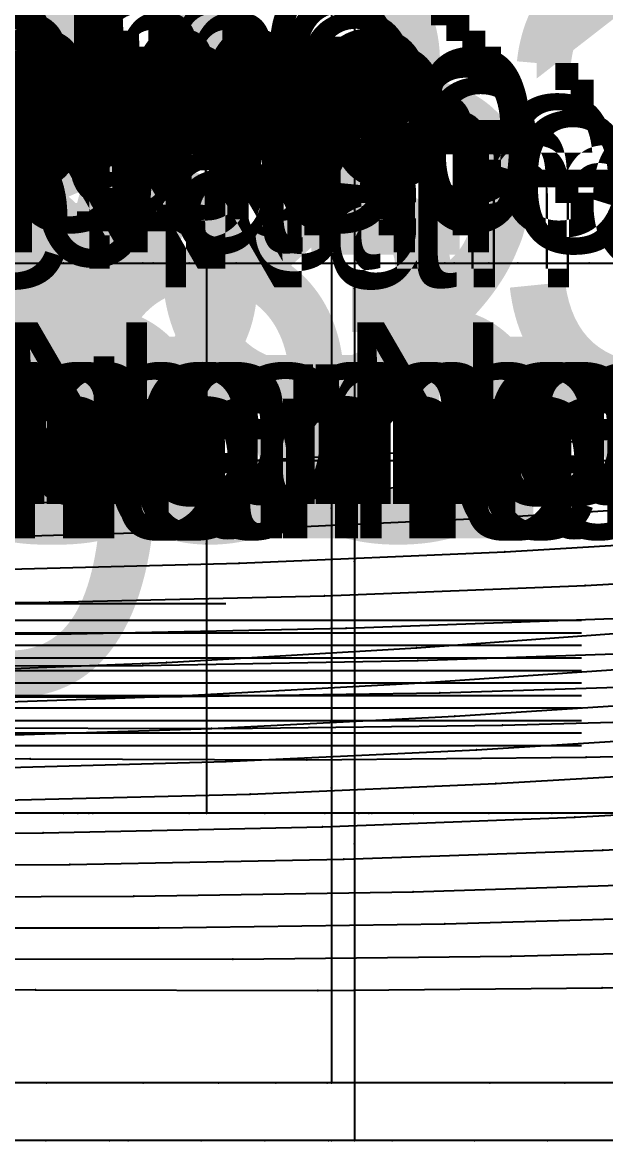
# Model space of a CAD drawing. Extents: x -2408 to 1029, y -526 to 2095.
# Drawn here: x -647.7 to -615.6, y 1377.8 to 1439.3 of the extents above; entities that cross this region are included whole.
import ezdxf

# ---------------------------------------------------------------- set-up
doc = ezdxf.new("R2010")
doc.units = 0
doc.layers.add('TEXT', color=7, linetype='Continuous')

# ---------------------------------------------------------------- blocks, each defined once
blk = doc.blocks.new('-30')
at = {"layer": '1'}
for points in [[(-1076.814892, 751.94191), (-1061.323545, 751.94191), (-1045.571787, 751.94191), (-1029.592137, 751.94191), (-1013.417152, 751.94191), (-997.079352, 751.94191), (-980.611366, 751.94191), (-964.045714, 751.94191), (-947.414953, 751.94191), (-930.753088, 751.94191), (-914.089775, 751.94191), (-897.459017, 751.94191), (-880.893334, 751.94191), (-864.425357, 751.94191), (-848.087603, 751.94191), (-831.912629, 751.94191), (-815.932955, 751.94191), (-800.181244, 751.94191)], [(-800.180704, 721.699142), (-815.932463, 721.699142), (-831.912113, 721.699142), (-848.087097, 721.699142), (-864.424898, 721.699142), (-880.892883, 721.699142), (-897.458535, 721.699142), (-914.089296, 721.699142), (-930.751162, 721.699142), (-947.414475, 721.699142), (-964.045232, 721.699142), (-980.610915, 721.699142), (-997.078893, 721.699142), (-1013.416646, 721.699142), (-1029.59162, 721.699142), (-1045.571295, 721.699142), (-1061.323005, 721.699142), (-1076.81434, 721.699142)], [(365.049252, 640.993118), (357.174568, 640.993118), (350.006083, 640.993118), (334.456517, 640.993118), (318.906934, 640.993118), (303.369102, 640.993118), (287.81953, 640.993118), (272.261036, 640.993118), (256.711458, 640.993118), (241.213028, 640.993118), (225.663458, 640.993118), (210.425889, 640.993118)]]:
    blk.add_lwpolyline(points, dxfattribs=at)
at = {"layer": '14'}
for points in [[(-1076.814892, 751.94191), (-1061.323545, 751.94191), (-1045.571787, 751.94191), (-1029.592137, 751.94191), (-1013.417152, 751.94191), (-997.079352, 751.94191), (-980.611366, 751.94191), (-964.045714, 751.94191), (-947.414953, 751.94191), (-930.753088, 751.94191), (-914.089775, 751.94191), (-897.459017, 751.94191), (-880.893334, 751.94191), (-864.425357, 751.94191), (-848.087603, 751.94191), (-831.912629, 751.94191), (-815.932955, 751.94191), (-800.181244, 751.94191)], [(-800.180704, 721.699142), (-815.932463, 721.699142), (-831.912113, 721.699142), (-848.087097, 721.699142), (-864.424898, 721.699142), (-880.892883, 721.699142), (-897.458535, 721.699142), (-914.089296, 721.699142), (-930.751162, 721.699142), (-947.414475, 721.699142), (-964.045232, 721.699142), (-980.610915, 721.699142), (-997.078893, 721.699142), (-1013.416646, 721.699142), (-1029.59162, 721.699142), (-1045.571295, 721.699142), (-1061.323005, 721.699142), (-1076.81434, 721.699142)], [(357.174568, 705.890045), (357.174568, 690.948372), (357.174568, 675.75178), (357.174568, 660.385007), (357.174568, 644.168091), (357.174568, 644.168091), (346.829819, 644.168091), (331.91081, 644.168091), (316.027399, 644.168091), (299.78435, 644.168091), (284.36407, 644.168091), (268.186773, 644.168091), (249.224637, 644.168091), (234.984515, 644.168091), (218.752547, 644.168091)]]:
    blk.add_lwpolyline(points, dxfattribs=at)
at = {"layer": '3'}
for p in [(-880.893334, 751.94191), (-880.893334, 751.94191), (-864.425357, 751.94191), (-864.425357, 751.94191), (-880.892883, 721.699142), (-880.892883, 721.699142), (-864.424898, 721.699142), (-864.424898, 721.699142), (284.36407, 644.168091), (299.78435, 644.168091), (287.81953, 640.993118), (303.369102, 640.993118)]:
    blk.add_point(p, dxfattribs=at)
at = {"layer": '7'}
for p, q in [((-1056.360397, 741.08757), (-819.929733, 741.08757)), ((199.881668, 670.514069), (294.217625, 670.514069))]:
    blk.add_line(p, q, dxfattribs=at)
at = {"layer": '1'}
for s, p in [('Size: 30', (-930.752125, 751.820526)), ('Piece Name: noname', (-930.752125, 736.820526)), ('Size: 30', (263.194485, 690.981598)), ('Piece Name: noname', (263.194485, 675.981598))]:
    blk.add_text(s, height=10, dxfattribs=at).set_placement(p)
at = {"layer": 'TEXT', "color": 7}
for s, p in [('g06-30', (-926.66, 736.82)), ('g08-30', (241.65, 681.46))]:
    blk.add_text(s, height=25, dxfattribs=at).set_placement(p)
blk = doc.blocks.new(' -30')
at = {"layer": '1'}
blk.add_lwpolyline([(-320.458902, 993.349894), (-305.476456, 991.931465), (-290.253334, 990.705195), (-275.086221, 989.677705), (-259.838398, 988.812748), (-244.782035, 988.103728), (-229.520606, 987.520225), (-214.116548, 987.083314), (-198.889744, 986.803854), (-183.229885, 986.627731), (-167.295553, 986.530983), (-151.580754, 986.653671), (-136.843907, 986.999455), (-122.874949, 987.585204), (-107.751551, 988.469104), (-92.53808, 989.557936), (-77.486431, 990.756362), (-62.287955, 992.040492), (-46.765308, 993.494654)], dxfattribs=at)
at = {"layer": '14'}
blk.add_lwpolyline([(-322.481054, 980.787744), (-306.948559, 979.311879), (-291.912577, 978.095582), (-276.394841, 977.034537), (-261.339635, 976.171484), (-245.709135, 975.431759), (-230.041771, 974.838048), (-214.56575, 974.39029), (-199.409258, 974.086564), (-184.176903, 973.94043), (-168.404506, 973.803247), (-153.029813, 973.906816), (-137.632361, 974.245926), (-123.507077, 974.803251), (-109.767216, 975.613196), (-94.348727, 976.725192), (-79.364049, 977.862141), (-63.959231, 979.122072), (-49.005641, 980.511038)], dxfattribs=at)
at = {"layer": '3'}
for p in [(-107.751551, 988.469104), (-122.874949, 987.585204), (-109.767216, 975.613196), (-123.507077, 974.803251)]:
    blk.add_point(p, dxfattribs=at)
at = {"layer": '7'}
blk.add_line((-766.053925, 405.419922), (-432.919998, 405.419922), dxfattribs=at)
at = {"layer": '1'}
blk.add_text('Piece Name:  ', height=10, dxfattribs=at).set_placement((-183.792973, 1004.64222))
blk = doc.blocks.new('-31')
at = {"layer": '1'}
for points in [[(-1080.742092, 751.94191), (-1058.470714, 751.94191), (-1043.34713, 751.94191), (-1028.038639, 751.94191), (-1012.576089, 751.94191), (-996.990331, 751.94191), (-981.312101, 751.94191), (-965.572287, 751.94191), (-949.803038, 751.94191), (-934.032378, 751.94191), (-918.292531, 751.94191), (-902.614345, 751.94191), (-887.028557, 751.94191), (-871.566055, 751.94191), (-856.257575, 751.94191), (-841.133967, 751.94191), (-826.226078, 751.94191), (-804.336016, 751.94191)], [(-797.180003, 721.699142), (-818.862101, 721.699142), (-841.133478, 721.699142), (-856.25706, 721.699142), (-871.56555, 721.699142), (-887.028099, 721.699142), (-902.613857, 721.699142), (-918.292087, 721.699142), (-934.0319, 721.699142), (-949.801149, 721.699142), (-965.571809, 721.699142), (-981.311657, 721.699142), (-996.989843, 721.699142), (-1012.575631, 721.699142), (-1028.038135, 721.699142), (-1043.346616, 721.699142), (-1058.470225, 721.699142), (-1073.378115, 721.699142)], [(377.494583, 702.757006), (377.494583, 687.830147), (377.494583, 672.819426), (377.494583, 657.302), (377.494583, 640.993118), (365.049252, 640.993118), (357.174568, 640.993118), (350.006083, 640.993118), (334.456517, 640.993118), (318.906934, 640.993118), (303.369102, 640.993118), (287.81953, 640.993118), (272.261036, 640.993118), (256.711458, 640.993118), (241.213028, 640.993118)]]:
    blk.add_lwpolyline(points, dxfattribs=at)
at = {"layer": '14'}
for points in [[(-1080.742092, 751.94191), (-1058.470714, 751.94191), (-1043.34713, 751.94191), (-1028.038639, 751.94191), (-1012.576089, 751.94191), (-996.990331, 751.94191), (-981.312101, 751.94191), (-965.572287, 751.94191), (-949.803038, 751.94191), (-934.032378, 751.94191), (-918.292531, 751.94191), (-902.614345, 751.94191), (-887.028557, 751.94191), (-871.566055, 751.94191), (-856.257575, 751.94191), (-841.133967, 751.94191), (-826.226078, 751.94191), (-804.336016, 751.94191)], [(-797.180003, 721.699142), (-818.862101, 721.699142), (-841.133478, 721.699142), (-856.25706, 721.699142), (-871.56555, 721.699142), (-887.028099, 721.699142), (-902.613857, 721.699142), (-918.292087, 721.699142), (-934.0319, 721.699142), (-949.801149, 721.699142), (-965.571809, 721.699142), (-981.311657, 721.699142), (-996.989843, 721.699142), (-1012.575631, 721.699142), (-1028.038135, 721.699142), (-1043.346616, 721.699142), (-1058.470225, 721.699142), (-1073.378115, 721.699142)], [(235.053567, 705.890045), (250.181366, 705.890045), (265.227696, 705.890045), (280.355501, 705.890045), (295.359099, 705.890045), (310.486899, 705.890045), (325.525593, 705.890045), (341.212116, 705.890045), (357.174568, 705.890045), (357.174568, 705.890045), (357.174568, 690.948372), (357.174568, 675.75178), (357.174568, 660.385007), (357.174568, 644.168091), (357.174568, 644.168091), (346.829819, 644.168091), (331.91081, 644.168091), (316.027399, 644.168091), (299.78435, 644.168091), (284.36407, 644.168091), (268.186773, 644.168091), (249.224637, 644.168091), (234.984515, 644.168091)]]:
    blk.add_lwpolyline(points, dxfattribs=at)
at = {"layer": '3'}
for p in [(-887.028557, 751.94191), (-887.028557, 751.94191), (-871.566055, 751.94191), (-871.566055, 751.94191), (-887.028099, 721.699142), (-887.028099, 721.699142), (-871.56555, 721.699142), (-871.56555, 721.699142), (316.027399, 644.168091), (331.91081, 644.168091), (303.369102, 640.993118), (318.906934, 640.993118)]:
    blk.add_point(p, dxfattribs=at)
at = {"layer": '7'}
blk.add_line((-1056.360397, 741.08757), (-819.929733, 741.08757), dxfattribs=at)
at = {"layer": '1'}
for s, p in [('Piece Name: noname', (-949.802113, 736.820526)), ('Size: 31', (263.194485, 690.981598)), ('Piece Name: noname', (263.194485, 675.981598))]:
    blk.add_text(s, height=10, dxfattribs=at).set_placement(p)
at = {"layer": 'TEXT', "color": 7}
for s, p in [('g06-31', (-945.65, 736.82)), ('g08-31', (241.65, 681.46))]:
    blk.add_text(s, height=25, dxfattribs=at).set_placement(p)
blk = doc.blocks.new(' -31')
at = {"layer": '1'}
blk.add_lwpolyline([(-321.622823, 991.366514), (-306.063224, 989.969857), (-291.275461, 988.843302), (-275.685007, 987.846192), (-260.811204, 987.051404), (-245.204271, 986.362211), (-230.354188, 985.833593), (-215.338268, 985.438519), (-199.901877, 985.183262), (-184.035778, 985.039444), (-168.025736, 984.886238), (-152.529679, 984.93567), (-138.113903, 985.220737), (-123.104008, 985.77524), (-108.173622, 986.581126), (-93.190491, 987.608126), (-78.160477, 988.752626), (-63.189221, 989.945011), (-47.672531, 991.313117)], dxfattribs=at)
at = {"layer": '14'}
blk.add_lwpolyline([(-322.38773, 978.677124), (-307.104799, 977.312651), (-291.630691, 976.140108), (-276.427318, 975.167904), (-261.011429, 974.343856), (-245.703807, 973.672048), (-230.309778, 973.133422), (-215.019542, 972.729054), (-199.514269, 972.453655), (-184.176903, 972.34024), (-168.717548, 972.168446), (-153.596564, 972.223744), (-138.452891, 972.497168), (-123.963493, 972.997494), (-110.383136, 973.723837), (-95.06787, 974.769831), (-79.6112, 975.902393), (-64.30798, 977.09257), (-48.879834, 978.444808)], dxfattribs=at)
at = {"layer": '3'}
for p in [(-108.173622, 986.581126), (-123.104008, 985.77524), (-110.383136, 973.723837), (-123.963493, 972.997494)]:
    blk.add_point(p, dxfattribs=at)
at = {"layer": '7'}
blk.add_line((-766.053925, 405.419922), (-432.919998, 405.419922), dxfattribs=at)
at = {"layer": '1'}
blk.add_text('Piece Name:  ', height=10, dxfattribs=at).set_placement((-183.878193, 1003.670692))
blk = doc.blocks.new('-32')
at = {"layer": '1'}
for points in [[(-1213.509337, 751.94191), (-1198.05785, 751.94191), (-1181.494526, 751.94191), (-1163.917442, 751.94191), (-1145.424717, 751.94191), (-1126.114456, 751.94191), (-1106.084764, 751.94191), (-1085.433746, 751.94191), (-1064.259507, 751.94191), (-1042.660152, 751.94191), (-1020.733787, 751.94191), (-998.578515, 751.94191), (-976.292444, 751.94191), (-953.975048, 751.94191), (-931.721682, 751.94191), (-909.631823, 751.94191), (-887.803574, 751.94191), (-866.335077, 751.94191), (-845.32436, 751.94191), (-824.869566, 751.94191), (-805.068798, 751.94191)], [(-792.279497, 721.699142), (-811.589755, 721.699142), (-831.619445, 721.699142), (-852.270461, 721.699142), (-873.444698, 721.699142), (-895.044051, 721.699142), (-916.970415, 721.699142), (-939.125686, 721.699142), (-961.411757, 721.699142), (-983.729153, 721.699142), (-1005.982519, 721.699142), (-1028.072379, 721.699142), (-1049.900629, 721.699142), (-1071.369129, 721.699142), (-1092.379847, 721.699142), (-1112.834644, 721.699142), (-1132.635414, 721.699142), (-1151.684055, 721.699142), (-1169.882461, 721.699142), (-1187.13253, 721.699142), (-1203.336157, 721.699142), (-1218.395238, 721.699142)], [(254.476055, 710.970078), (269.894647, 710.970078), (285.173326, 710.970078), (300.627016, 710.970078), (315.905698, 710.970078), (331.144233, 710.970078), (346.422912, 710.970078), (357.174568, 710.970078), (361.592624, 710.970078), (377.494583, 710.970078), (377.494583, 702.757006), (377.494583, 687.830147), (377.494583, 672.819426), (377.494583, 657.302), (377.494583, 640.993118), (365.049252, 640.993118), (357.174568, 640.993118), (350.006083, 640.993118), (334.456517, 640.993118), (318.906934, 640.993118), (303.369102, 640.993118), (287.81953, 640.993118), (272.261036, 640.993118), (256.711458, 640.993118)]]:
    blk.add_lwpolyline(points, dxfattribs=at)
at = {"layer": '14'}
for points in [[(-1213.509337, 751.94191), (-1198.05785, 751.94191), (-1181.494526, 751.94191), (-1163.917442, 751.94191), (-1145.424717, 751.94191), (-1126.114456, 751.94191), (-1106.084764, 751.94191), (-1085.433746, 751.94191), (-1064.259507, 751.94191), (-1042.660152, 751.94191), (-1020.733787, 751.94191), (-998.578515, 751.94191), (-976.292444, 751.94191), (-953.975048, 751.94191), (-931.721682, 751.94191), (-909.631823, 751.94191), (-887.803574, 751.94191), (-866.335077, 751.94191), (-845.32436, 751.94191), (-824.869566, 751.94191), (-805.068798, 751.94191)], [(-792.279497, 721.699142), (-811.589755, 721.699142), (-831.619445, 721.699142), (-852.270461, 721.699142), (-873.444698, 721.699142), (-895.044051, 721.699142), (-916.970415, 721.699142), (-939.125686, 721.699142), (-961.411757, 721.699142), (-983.729153, 721.699142), (-1005.982519, 721.699142), (-1028.072379, 721.699142), (-1049.900629, 721.699142), (-1071.369129, 721.699142), (-1092.379847, 721.699142), (-1112.834644, 721.699142), (-1132.635414, 721.699142), (-1151.684055, 721.699142), (-1169.882461, 721.699142), (-1187.13253, 721.699142), (-1203.336157, 721.699142), (-1218.395238, 721.699142)], [(250.181366, 705.890045), (265.227696, 705.890045), (280.355501, 705.890045), (295.359099, 705.890045), (310.486899, 705.890045), (325.525593, 705.890045), (341.212116, 705.890045), (357.174568, 705.890045), (357.174568, 705.890045), (357.174568, 690.948372), (357.174568, 675.75178), (357.174568, 660.385007), (357.174568, 644.168091), (357.174568, 644.168091), (346.829819, 644.168091), (331.91081, 644.168091), (316.027399, 644.168091), (299.78435, 644.168091), (284.36407, 644.168091), (268.186773, 644.168091), (249.224637, 644.168091)]]:
    blk.add_lwpolyline(points, dxfattribs=at)
at = {"layer": '3'}
for p in [(-887.803574, 751.94191), (-887.803574, 751.94191), (-866.335077, 751.94191), (-866.335077, 751.94191), (-873.444698, 721.699142), (-873.444698, 721.699142), (331.91081, 644.168091), (346.829819, 644.168091), (334.456517, 640.993118), (350.006083, 640.993118)]:
    blk.add_point(p, dxfattribs=at)
at = {"layer": '7'}
blk.add_line((-1056.360397, 741.08757), (-819.929733, 741.08757), dxfattribs=at)
at = {"layer": '1'}
for p in [(-968.852119, 736.820526), (263.194485, 675.981598)]:
    blk.add_text('Piece Name: noname', height=10, dxfattribs=at).set_placement(p)
at = {"layer": 'TEXT', "color": 7}
for s, p in [('g06-32', (-964.38, 736.82)), ('g08-32', (241.65, 681.46))]:
    blk.add_text(s, height=25, dxfattribs=at).set_placement(p)
blk = doc.blocks.new(' -32')
at = {"layer": '1'}
blk.add_lwpolyline([(-321.817783, 989.313987), (-306.593114, 988.025551), (-291.392571, 986.935484), (-276.156874, 986.019829), (-260.936463, 985.257985), (-245.709809, 984.630858), (-230.488011, 984.128957), (-215.247587, 983.767109), (-200.095667, 983.551712), (-184.421997, 983.443756), (-168.741345, 983.257658), (-153.297777, 983.255747), (-138.28339, 983.491439), (-123.274546, 983.983495), (-108.376018, 984.727066), (-93.392798, 985.703898), (-78.046169, 986.826902), (-63.073899, 987.964787), (-47.80115, 989.241333)], dxfattribs=at)
at = {"layer": '14'}
blk.add_lwpolyline([(-322.022067, 976.575291), (-307.039361, 975.32188), (-291.89249, 974.243828), (-276.303092, 973.30889), (-261.241835, 972.55637), (-245.599616, 971.918152), (-230.517079, 971.43226), (-214.931823, 971.059083), (-199.600349, 970.822056), (-184.176903, 970.740051), (-168.658013, 970.535171), (-153.193248, 970.556179), (-137.648987, 970.799077), (-122.742367, 971.275087), (-109.357197, 971.949746), (-94.181815, 972.942468), (-78.860494, 974.031315), (-63.695884, 975.163998), (-48.400329, 976.438115)], dxfattribs=at)
at = {"layer": '3'}
for p in [(-108.376018, 984.727066), (-123.274546, 983.983495), (-109.357197, 971.949746), (-122.742367, 971.275087)]:
    blk.add_point(p, dxfattribs=at)
at = {"layer": '7'}
blk.add_line((-766.053925, 405.419922), (-432.919998, 405.419922), dxfattribs=at)
at = {"layer": '1'}
blk.add_text('Piece Name:  ', height=10, dxfattribs=at).set_placement((-183.890915, 1002.856483))
blk = doc.blocks.new('-33')
at = {"layer": '1'}
for points in [[(-1213.160278, 751.94191), (-1193.086281, 751.94191), (-1176.871221, 751.94191), (-1159.764718, 751.94191), (-1141.858993, 751.94191), (-1123.246262, 751.94191), (-1104.018745, 751.94191), (-1084.268661, 751.94191), (-1064.088228, 751.94191), (-1043.569664, 751.94191), (-1022.80519, 751.94191), (-1001.887022, 751.94191), (-980.908639, 751.94191), (-959.959737, 751.94191), (-939.133791, 751.94191), (-918.52302, 751.94191), (-898.21964, 751.94191), (-878.31587, 751.94191), (-858.903928, 751.94191), (-840.07603, 751.94191), (-821.924396, 751.94191), (-804.541242, 751.94191)], [(-798.933016, 721.699142), (-816.03952, 721.699142), (-833.945249, 721.699142), (-852.557982, 721.699142), (-871.785501, 721.699142), (-891.535587, 721.699142), (-911.716022, 721.699142), (-932.234587, 721.699142), (-952.999062, 721.699142), (-973.917231, 721.699142), (-994.895614, 721.699142), (-1015.844515, 721.699142), (-1036.67046, 721.699142), (-1057.28123, 721.699142), (-1077.584608, 721.699142), (-1097.488376, 721.699142), (-1116.900317, 721.699142), (-1135.728212, 721.699142), (-1153.879844, 721.699142), (-1171.262995, 721.699142), (-1187.785419, 721.699142), (-1203.354985, 721.699142), (-1222.472649, 721.699142)], [(269.894647, 710.970078), (285.173326, 710.970078), (300.627016, 710.970078), (315.905698, 710.970078), (331.144233, 710.970078), (346.422912, 710.970078), (357.174568, 710.970078), (361.592624, 710.970078), (377.494583, 710.970078), (377.494583, 702.757006), (377.494583, 687.830147), (377.494583, 672.819426), (377.494583, 657.302), (377.494583, 640.993118), (365.049252, 640.993118), (357.174568, 640.993118), (350.006083, 640.993118), (334.456517, 640.993118), (318.906934, 640.993118), (303.369102, 640.993118), (287.81953, 640.993118), (272.261036, 640.993118)]]:
    blk.add_lwpolyline(points, dxfattribs=at)
at = {"layer": '14'}
for points in [[(-1213.160278, 751.94191), (-1193.086281, 751.94191), (-1176.871221, 751.94191), (-1159.764718, 751.94191), (-1141.858993, 751.94191), (-1123.246262, 751.94191), (-1104.018745, 751.94191), (-1084.268661, 751.94191), (-1064.088228, 751.94191), (-1043.569664, 751.94191), (-1022.80519, 751.94191), (-1001.887022, 751.94191), (-980.908639, 751.94191), (-959.959737, 751.94191), (-939.133791, 751.94191), (-918.52302, 751.94191), (-898.21964, 751.94191), (-878.31587, 751.94191), (-858.903928, 751.94191), (-840.07603, 751.94191), (-821.924396, 751.94191), (-804.541242, 751.94191)], [(-798.933016, 721.699142), (-816.03952, 721.699142), (-833.945249, 721.699142), (-852.557982, 721.699142), (-871.785501, 721.699142), (-891.535587, 721.699142), (-911.716022, 721.699142), (-932.234587, 721.699142), (-952.999062, 721.699142), (-973.917231, 721.699142), (-994.895614, 721.699142), (-1015.844515, 721.699142), (-1036.67046, 721.699142), (-1057.28123, 721.699142), (-1077.584608, 721.699142), (-1097.488376, 721.699142), (-1116.900317, 721.699142), (-1135.728212, 721.699142), (-1153.879844, 721.699142), (-1171.262995, 721.699142), (-1187.785419, 721.699142), (-1203.354985, 721.699142), (-1222.472649, 721.699142)], [(280.355501, 705.890045), (295.359099, 705.890045), (310.486899, 705.890045), (325.525593, 705.890045), (341.212116, 705.890045), (357.174568, 705.890045), (357.174568, 705.890045), (357.174568, 690.948372), (357.174568, 675.75178), (357.174568, 660.385007), (357.174568, 644.168091), (357.174568, 644.168091), (346.829819, 644.168091), (331.91081, 644.168091), (316.027399, 644.168091), (299.78435, 644.168091), (284.36407, 644.168091), (268.186773, 644.168091)]]:
    blk.add_lwpolyline(points, dxfattribs=at)
at = {"layer": '2'}
blk.add_point((357.174568, 644.168091), dxfattribs=at)
at = {"layer": '3'}
for p in [(-878.31587, 751.94191), (-878.31587, 751.94191), (-858.903928, 751.94191), (-858.903928, 751.94191), (-871.785501, 721.699142), (-871.785501, 721.699142), (357.174568, 690.948372), (357.174568, 675.75178), (357.174568, 660.385007), (346.829819, 644.168091), (357.174568, 644.168091), (350.006083, 640.993118), (357.174568, 640.993118), (365.049252, 640.993118)]:
    blk.add_point(p, dxfattribs=at)
at = {"layer": '4'}
for p in [(357.174568, 644.168091), (357.174568, 640.993118)]:
    blk.add_point(p, dxfattribs=at)
at = {"layer": '7'}
blk.add_line((-1056.360397, 741.08757), (-819.929733, 741.08757), dxfattribs=at)
at = {"layer": '1'}
for p in [(-987.902107, 736.820526), (263.194485, 675.981598)]:
    blk.add_text('Piece Name: noname', height=10, dxfattribs=at).set_placement(p)
at = {"layer": 'TEXT', "color": 7}
for s, p in [('g06-33', (-983.58, 736.82)), ('g08-33', (241.65, 681.46))]:
    blk.add_text(s, height=25, dxfattribs=at).set_placement(p)
blk = doc.blocks.new(' -33')
at = {"layer": '1'}
blk.add_lwpolyline([(-321.465682, 987.242601), (-306.512614, 986.056419), (-291.527457, 985.047648), (-276.088338, 984.177619), (-261.085788, 983.47635), (-245.656514, 982.886327), (-230.644244, 982.430943), (-215.128314, 982.099588), (-199.895578, 981.917391), (-184.203281, 981.841354), (-168.302886, 981.625979), (-153.421344, 981.587268), (-138.063449, 981.77681), (-123.30094, 982.206119), (-108.548373, 982.887436), (-93.220462, 983.840879), (-77.994136, 984.911791), (-62.676554, 986.02466), (-47.469065, 987.237479)], dxfattribs=at)
at = {"layer": '14'}
blk.add_lwpolyline([(-322.169785, 974.551018), (-306.755484, 973.340364), (-291.217941, 972.307252), (-276.025194, 971.457875), (-260.647239, 970.744228), (-245.398865, 970.170211), (-230.056463, 969.719094), (-214.797145, 969.392556), (-199.667877, 969.191777), (-184.176903, 969.139862), (-168.618175, 968.90364), (-153.351338, 968.887478), (-138.070011, 969.078373), (-122.802072, 969.506927), (-109.028211, 970.142768), (-94.02832, 971.073364), (-78.878119, 972.11656), (-63.88798, 973.191219), (-48.760762, 974.383247)], dxfattribs=at)
at = {"layer": '3'}
for p in [(-108.548373, 982.887436), (-123.30094, 982.206119), (-109.028211, 970.142768), (-122.802072, 969.506927)]:
    blk.add_point(p, dxfattribs=at)
at = {"layer": '7'}
blk.add_line((-766.053925, 405.419922), (-432.919998, 405.419922), dxfattribs=at)
at = {"layer": '1'}
blk.add_text('Piece Name:  ', height=10, dxfattribs=at).set_placement((-183.856316, 1002.000656))
blk = doc.blocks.new('-34')
at = {"layer": '1'}
for points in [[(-1213.298577, 751.94191), (-1194.077439, 751.94191), (-1178.609608, 751.94191), (-1162.336014, 751.94191), (-1145.342988, 751.94191), (-1127.716863, 751.94191), (-1109.543971, 751.94191), (-1090.910644, 751.94191), (-1071.903216, 751.94191), (-1052.608018, 751.94191), (-1033.111383, 751.94191), (-1013.499643, 751.94191), (-993.860274, 751.94191), (-974.277315, 751.94191), (-954.838242, 751.94191), (-935.629386, 751.94191), (-916.737079, 751.94191), (-898.247652, 751.94191), (-880.247437, 751.94191), (-862.822765, 751.94191), (-846.059967, 751.94191), (-830.045376, 751.94191), (-814.865322, 751.94191), (-796.072617, 751.94191)], [(-800.60569, 721.699142), (-819.826827, 721.699142), (-835.294658, 721.699142), (-851.568252, 721.699142), (-868.561278, 721.699142), (-886.187404, 721.699142), (-904.360296, 721.699142), (-922.993622, 721.699142), (-942.00105, 721.699142), (-961.296248, 721.699142), (-980.792884, 721.699142), (-1000.404624, 721.699142), (-1020.043993, 721.699142), (-1039.626952, 721.699142), (-1059.066025, 721.699142), (-1078.27488, 721.699142), (-1097.167187, 721.699142), (-1115.656614, 721.699142), (-1133.656829, 721.699142), (-1151.081501, 721.699142), (-1167.844299, 721.699142), (-1183.85889, 721.699142), (-1199.038944, 721.699142), (-1217.831649, 721.699142)], [(285.173326, 710.970078), (300.627016, 710.970078), (315.905698, 710.970078), (331.144233, 710.970078), (346.422912, 710.970078), (357.174568, 710.970078), (361.592624, 710.970078), (377.494583, 710.970078), (377.494583, 702.757006), (377.494583, 687.830147), (377.494583, 672.819426), (377.494583, 657.302), (377.494583, 640.993118), (365.049252, 640.993118), (357.174568, 640.993118), (350.006083, 640.993118), (334.456517, 640.993118), (318.906934, 640.993118), (303.369102, 640.993118), (287.81953, 640.993118)]]:
    blk.add_lwpolyline(points, dxfattribs=at)
at = {"layer": '14'}
for points in [[(-1213.298577, 751.94191), (-1194.077439, 751.94191), (-1178.609608, 751.94191), (-1162.336014, 751.94191), (-1145.342988, 751.94191), (-1127.716863, 751.94191), (-1109.543971, 751.94191), (-1090.910644, 751.94191), (-1071.903216, 751.94191), (-1052.608018, 751.94191), (-1033.111383, 751.94191), (-1013.499643, 751.94191), (-993.860274, 751.94191), (-974.277315, 751.94191), (-954.838242, 751.94191), (-935.629386, 751.94191), (-916.737079, 751.94191), (-898.247652, 751.94191), (-880.247437, 751.94191), (-862.822765, 751.94191), (-846.059967, 751.94191), (-830.045376, 751.94191), (-814.865322, 751.94191), (-796.072617, 751.94191)], [(-800.60569, 721.699142), (-819.826827, 721.699142), (-835.294658, 721.699142), (-851.568252, 721.699142), (-868.561278, 721.699142), (-886.187404, 721.699142), (-904.360296, 721.699142), (-922.993622, 721.699142), (-942.00105, 721.699142), (-961.296248, 721.699142), (-980.792884, 721.699142), (-1000.404624, 721.699142), (-1020.043993, 721.699142), (-1039.626952, 721.699142), (-1059.066025, 721.699142), (-1078.27488, 721.699142), (-1097.167187, 721.699142), (-1115.656614, 721.699142), (-1133.656829, 721.699142), (-1151.081501, 721.699142), (-1167.844299, 721.699142), (-1183.85889, 721.699142), (-1199.038944, 721.699142), (-1217.831649, 721.699142)]]:
    blk.add_lwpolyline(points, dxfattribs=at)
at = {"layer": '2'}
blk.add_point((377.494583, 640.993118), dxfattribs=at)
at = {"layer": '3'}
for p in [(-880.247437, 751.94191), (-880.247437, 751.94191), (-862.822765, 751.94191), (-862.822765, 751.94191), (-886.187404, 721.699142), (-886.187404, 721.699142), (-868.561278, 721.699142), (-868.561278, 721.699142), (377.494583, 687.830147), (377.494583, 672.819426), (377.494583, 657.302), (365.049252, 640.993118)]:
    blk.add_point(p, dxfattribs=at)
at = {"layer": '7'}
blk.add_line((-1056.360397, 741.08757), (-819.929733, 741.08757), dxfattribs=at)
at = {"layer": '1'}
for p in [(-1006.952133, 736.820526), (263.194485, 675.981598)]:
    blk.add_text('Piece Name: noname', height=10, dxfattribs=at).set_placement(p)
blk = doc.blocks.new(' -34')
at = {"layer": '1'}
blk.add_lwpolyline([(-321.730588, 985.251048), (-306.590636, 984.120804), (-291.27251, 983.153903), (-276.06515, 982.352131), (-260.73121, 981.684495), (-245.392154, 981.143215), (-230.338441, 980.727177), (-214.992801, 980.435879), (-199.882371, 980.286679), (-183.960228, 980.237808), (-168.117949, 979.996712), (-153.058748, 979.924763), (-137.707824, 980.071632), (-122.92949, 980.454594), (-108.321638, 981.081657), (-92.998495, 981.988387), (-77.514769, 983.037739), (-62.201781, 984.109423), (-46.844191, 985.280492)], dxfattribs=at)
at = {"layer": '14'}
blk.add_lwpolyline([(-323.189596, 972.623136), (-307.862851, 971.478358), (-292.70988, 970.517946), (-277.127204, 969.688538), (-261.377122, 968.997943), (-245.786458, 968.44933), (-230.134274, 968.026103), (-214.616884, 967.729416), (-199.32053, 967.560035), (-184.176903, 967.539673), (-168.597613, 967.273836), (-153.015974, 967.224876), (-137.362258, 967.385917), (-122.325415, 967.767123), (-108.80701, 968.340385), (-93.375668, 969.247428), (-77.789987, 970.288667), (-62.368557, 971.359762), (-46.955469, 972.529899)], dxfattribs=at)
at = {"layer": '3'}
for p in [(-108.321638, 981.081657), (-122.92949, 980.454594), (-108.80701, 968.340385), (-122.325415, 967.767123)]:
    blk.add_point(p, dxfattribs=at)
at = {"layer": '7'}
blk.add_line((-766.053925, 405.419922), (-432.919998, 405.419922), dxfattribs=at)
at = {"layer": '1'}
blk.add_text('Piece Name:  ', height=10, dxfattribs=at).set_placement((-183.856564, 1001.177269))
blk = doc.blocks.new('-35')
at = {"layer": '1'}
for points in [[(-1080.557355, 751.94191), (-1062.506235, 751.94191), (-1044.294227, 751.94191), (-1026.002846, 751.94191), (-1007.710398, 751.94191), (-989.498396, 751.94191), (-971.447284, 751.94191), (-953.637507, 751.94191), (-936.149512, 751.94191), (-919.063742, 751.94191), (-902.460643, 751.94191), (-886.42066, 751.94191), (-871.024239, 751.94191), (-851.635814, 751.94191), (-833.725198, 751.94191), (-817.483074, 751.94191), (-799.817214, 751.94191)], [(-799.816815, 721.699142), (-817.482623, 721.699142), (-833.724731, 721.699142), (-851.635342, 721.699142), (-871.023768, 721.699142), (-886.420195, 721.699142), (-902.460186, 721.699142), (-919.063312, 721.699142), (-936.149093, 721.699142), (-953.6371, 721.699142), (-971.446887, 721.699142), (-989.498007, 721.699142), (-1007.710015, 721.699142), (-1026.001396, 721.699142), (-1044.293844, 721.699142), (-1062.505846, 721.699142), (-1080.556958, 721.699142)]]:
    blk.add_lwpolyline(points, dxfattribs=at)
at = {"layer": '14'}
for points in [[(-1080.557355, 751.94191), (-1062.506235, 751.94191), (-1044.294227, 751.94191), (-1026.002846, 751.94191), (-1007.710398, 751.94191), (-989.498396, 751.94191), (-971.447284, 751.94191), (-953.637507, 751.94191), (-936.149512, 751.94191), (-919.063742, 751.94191), (-902.460643, 751.94191), (-886.42066, 751.94191), (-871.024239, 751.94191), (-851.635814, 751.94191), (-833.725198, 751.94191), (-817.483074, 751.94191), (-799.817214, 751.94191)], [(-799.816815, 721.699142), (-817.482623, 721.699142), (-833.724731, 721.699142), (-851.635342, 721.699142), (-871.023768, 721.699142), (-886.420195, 721.699142), (-902.460186, 721.699142), (-919.063312, 721.699142), (-936.149093, 721.699142), (-953.6371, 721.699142), (-971.446887, 721.699142), (-989.498007, 721.699142), (-1007.710015, 721.699142), (-1026.001396, 721.699142), (-1044.293844, 721.699142), (-1062.505846, 721.699142), (-1080.556958, 721.699142)]]:
    blk.add_lwpolyline(points, dxfattribs=at)
at = {"layer": '3'}
for p in [(-886.42066, 751.94191), (-886.42066, 751.94191), (-871.024239, 751.94191), (-871.024239, 751.94191), (-886.420195, 721.699142), (-886.420195, 721.699142), (-871.023768, 721.699142), (-871.023768, 721.699142)]:
    blk.add_point(p, dxfattribs=at)
at = {"layer": '7'}
blk.add_line((-1056.360397, 741.08757), (-819.929733, 741.08757), dxfattribs=at)
at = {"layer": '1'}
blk.add_text('Piece Name: noname', height=10, dxfattribs=at).set_placement((263.194485, 675.981598))
blk = doc.blocks.new(' -35')
at = {"layer": '1'}
blk.add_lwpolyline([(-323.08904, 983.365764), (-307.754268, 982.276277), (-292.235381, 981.344765), (-276.881329, 980.576891), (-261.513174, 979.94598), (-246.148302, 979.438741), (-230.680906, 979.043986), (-214.761059, 978.775616), (-199.831895, 978.658127), (-183.937511, 978.637161), (-167.91933, 978.3671), (-153.273203, 978.263564), (-137.581065, 978.366736), (-122.473683, 978.712175), (-108.132263, 979.284806), (-93.046583, 980.132548), (-77.806866, 981.122235), (-62.730958, 982.135285), (-47.556552, 983.23854)], dxfattribs=at)
at = {"layer": '14'}
blk.add_lwpolyline([(-322.08609, 970.550151), (-306.369598, 969.460313), (-290.88519, 968.554393), (-275.801216, 967.815642), (-260.541089, 967.200202), (-245.411211, 966.712004), (-230.155305, 966.336682), (-214.929733, 966.076748), (-199.345665, 965.933028), (-184.176903, 965.939484), (-168.595889, 965.645719), (-153.262253, 965.563573), (-137.932319, 965.676814), (-122.572167, 966.011288), (-108.693553, 966.54324), (-93.491526, 967.382021), (-78.130808, 968.373007), (-62.938125, 969.391393), (-47.752126, 970.486082)], dxfattribs=at)
at = {"layer": '3'}
for p in [(-108.132263, 979.284806), (-122.473683, 978.712175), (-137.581065, 978.366736), (-108.693553, 966.54324), (-122.572167, 966.011288), (-137.932319, 965.676814)]:
    blk.add_point(p, dxfattribs=at)
at = {"layer": '7'}
blk.add_line((-766.053925, 405.419922), (-432.919998, 405.419922), dxfattribs=at)
at = {"layer": '1'}
blk.add_text('Piece Name:  ', height=10, dxfattribs=at).set_placement((-183.838463, 1000.311564))
blk = doc.blocks.new(' -36')
at = {"layer": '1'}
blk.add_lwpolyline([(-320.384614, 981.200971), (-305.288093, 980.220022), (-290.16462, 979.389111), (-275.035308, 978.696912), (-259.899737, 978.131334), (-244.813666, 977.681409), (-229.671196, 977.337734), (-214.526717, 977.118518), (-199.544562, 977.030097), (-183.915882, 977.036591), (-167.950092, 976.741205), (-152.978729, 976.605931), (-137.268569, 976.672079), (-122.12241, 976.976183), (-107.446996, 977.520182), (-92.321248, 978.32941), (-77.600391, 979.250239), (-61.924676, 980.270294), (-47.017724, 981.31363)], dxfattribs=at)
at = {"layer": '14'}
blk.add_lwpolyline([(-322.421529, 968.612458), (-307.156428, 967.609448), (-292.130002, 966.77317), (-276.690177, 966.054913), (-261.092076, 965.462484), (-245.653449, 964.99914), (-230.120728, 964.650726), (-214.66927, 964.419268), (-199.353692, 964.307202), (-184.176903, 964.339218), (-168.612579, 964.019258), (-152.992621, 963.905906), (-137.318346, 963.990156), (-122.248087, 964.280739), (-108.008745, 964.781739), (-92.393513, 965.599915), (-76.784191, 966.576492), (-61.688111, 967.560906), (-46.088481, 968.647694)], dxfattribs=at)
at = {"layer": '3'}
for p in [(-122.12241, 976.976183), (-137.268569, 976.672079), (-108.008745, 964.781739), (-137.318346, 963.990156), (-122.248087, 964.280739)]:
    blk.add_point(p, dxfattribs=at)
at = {"layer": '7'}
blk.add_line((-766.053925, 405.419922), (-432.919998, 405.419922), dxfattribs=at)
at = {"layer": '1'}
blk.add_text('Piece Name:  ', height=10, dxfattribs=at).set_placement((-183.84594, 999.459721))
blk = doc.blocks.new('-36')
at = {"layer": '1'}
for points in [[(-1084.482193, 751.94191), (-1067.644193, 751.94191), (-1050.706785, 751.94191), (-1033.745518, 751.94191), (-1016.832967, 751.94191), (-1000.04468, 751.94191), (-983.455217, 751.94191), (-967.139136, 751.94191), (-951.170998, 751.94191), (-935.62536, 751.94191), (-920.576781, 751.94191), (-901.414071, 751.94191), (-883.444305, 751.94191), (-866.844215, 751.94191), (-851.790535, 751.94191), (-835.417329, 751.94191), (-819.809447, 751.94191), (-805.903919, 751.94191)], [(-803.752136, 721.699142), (-822.081368, 721.699142), (-838.45962, 721.699142), (-855.398901, 721.699142), (-870.855744, 721.699142), (-887.814807, 721.699142), (-906.099384, 721.699142), (-925.532728, 721.699142), (-940.755288, 721.699142), (-956.450056, 721.699142), (-972.542471, 721.699142), (-988.957974, 721.699142), (-1005.622024, 721.699142), (-1022.460024, 721.699142), (-1039.397433, 721.699142), (-1056.358699, 721.699142), (-1073.271251, 721.699142)]]:
    blk.add_lwpolyline(points, dxfattribs=at)
at = {"layer": '14'}
for points in [[(-1084.482193, 751.94191), (-1067.644193, 751.94191), (-1050.706785, 751.94191), (-1033.745518, 751.94191), (-1016.832967, 751.94191), (-1000.04468, 751.94191), (-983.455217, 751.94191), (-967.139136, 751.94191), (-951.170998, 751.94191), (-935.62536, 751.94191), (-920.576781, 751.94191), (-901.414071, 751.94191), (-883.444305, 751.94191), (-866.844215, 751.94191), (-851.790535, 751.94191), (-835.417329, 751.94191), (-819.809447, 751.94191), (-805.903919, 751.94191)], [(-803.752136, 721.699142), (-822.081368, 721.699142), (-838.45962, 721.699142), (-855.398901, 721.699142), (-870.855744, 721.699142), (-887.814807, 721.699142), (-906.099384, 721.699142), (-925.532728, 721.699142), (-940.755288, 721.699142), (-956.450056, 721.699142), (-972.542471, 721.699142), (-988.957974, 721.699142), (-1005.622024, 721.699142), (-1022.460024, 721.699142), (-1039.397433, 721.699142), (-1056.358699, 721.699142), (-1073.271251, 721.699142)]]:
    blk.add_lwpolyline(points, dxfattribs=at)
at = {"layer": '3'}
for p in [(-883.444305, 751.94191), (-883.444305, 751.94191), (-866.844215, 751.94191), (-866.844215, 751.94191), (-887.814807, 721.699142), (-887.814807, 721.699142), (-870.855744, 721.699142), (-870.855744, 721.699142)]:
    blk.add_point(p, dxfattribs=at)
at = {"layer": '7'}
blk.add_line((-1056.360397, 741.08757), (-819.929733, 741.08757), dxfattribs=at)
blk = doc.blocks.new(' -37')
at = {"layer": '1'}
blk.add_lwpolyline([(-337.595151, 980.512537), (-322.249929, 979.387267), (-306.805765, 978.425619), (-291.410465, 977.617821), (-275.951208, 976.945654), (-260.851131, 976.413247), (-245.383191, 975.982942), (-230.272819, 975.66794), (-214.800353, 975.469849), (-199.544714, 975.405111), (-183.895226, 975.435944), (-168.220626, 975.117964), (-153.279971, 974.951985), (-137.539453, 974.981965), (-122.430299, 975.248465), (-107.241461, 975.765536), (-92.23547, 976.488596), (-77.064567, 977.383549), (-62.060307, 978.358986)], dxfattribs=at)
at = {"layer": '14'}
blk.add_lwpolyline([(-338.021741, 967.806655), (-322.581244, 966.681091), (-306.953977, 965.713478), (-291.605429, 964.913202), (-275.873302, 964.232931), (-260.7973, 963.703712), (-245.111403, 963.272636), (-230.031804, 962.968394), (-214.92123, 962.770408), (-199.345019, 962.682694), (-184.176903, 962.739029), (-168.647246, 962.39452), (-153.323367, 962.252045), (-138.031799, 962.292988), (-122.676535, 962.538026), (-107.428407, 963.02208), (-92.064057, 963.779385), (-76.738085, 964.702722), (-61.242214, 965.685371)], dxfattribs=at)
at = {"layer": '3'}
for p in [(-137.539453, 974.981965), (-122.430299, 975.248465), (-138.031799, 962.292988), (-122.676535, 962.538026)]:
    blk.add_point(p, dxfattribs=at)
at = {"layer": '7'}
blk.add_line((-766.053925, 405.419922), (-432.919998, 405.419922), dxfattribs=at)
at = {"layer": '1'}
blk.add_text('Piece Name:  ', height=10, dxfattribs=at).set_placement((-183.858013, 998.619607))
blk = doc.blocks.new('-37')
at = {"layer": '1'}
blk.add_lwpolyline([(-949.45376, 751.94191), (-931.80392, 751.94191), (-915.252813, 751.94191), (-899.96328, 751.94191), (-882.873373, 751.94191), (-868.326902, 751.94191), (-852.840152, 751.94191), (-841.852188, 751.94191), (-841.852188, 736.519947), (-841.852188, 721.699142), (-860.951843, 721.699142), (-876.731436, 721.699142), (-892.842103, 721.699142), (-911.305456, 721.699142), (-927.556428, 721.699142), (-944.946865, 721.699142), (-963.313984, 721.699142)], dxfattribs=at)
at = {"layer": '14'}
blk.add_lwpolyline([(-949.45376, 751.94191), (-931.80392, 751.94191), (-915.252813, 751.94191), (-899.96328, 751.94191), (-882.873373, 751.94191), (-868.326902, 751.94191), (-852.840152, 751.94191), (-841.852188, 751.94191), (-841.852188, 736.519947), (-841.852188, 721.699142), (-860.951843, 721.699142), (-876.731436, 721.699142), (-892.842103, 721.699142), (-911.305456, 721.699142), (-927.556428, 721.699142), (-944.946865, 721.699142), (-963.313984, 721.699142)], dxfattribs=at)
at = {"layer": '3'}
for p in [(-882.873373, 751.94191), (-882.873373, 751.94191), (-868.326902, 751.94191), (-868.326902, 751.94191), (-876.731436, 721.699142), (-876.731436, 721.699142), (-860.951843, 721.699142), (-860.951843, 721.699142)]:
    blk.add_point(p, dxfattribs=at)
at = {"layer": '7'}
blk.add_line((-1241.902084, 741.08757), (-886.302185, 741.08757), dxfattribs=at)
blk = doc.blocks.new(' -38')
at = {"layer": '1'}
blk.add_lwpolyline([(-337.528291, 978.518327), (-322.182504, 977.456847), (-306.84007, 976.557031), (-291.476278, 975.798552), (-276.106656, 975.171751), (-261.044984, 974.676492), (-245.667599, 974.280945), (-230.429886, 973.992507), (-215.048551, 973.822596), (-199.881571, 973.781331), (-184.02483, 973.838501), (-168.394548, 973.496167), (-153.050934, 973.299164), (-137.526505, 973.297012), (-122.070491, 973.529049), (-106.553574, 974.011844), (-91.257077, 974.710421), (-75.758579, 975.59908), (-60.626937, 976.556257)], dxfattribs=at)
at = {"layer": '14'}
blk.add_lwpolyline([(-337.813999, 965.804227), (-322.567313, 964.756413), (-307.46852, 963.872489), (-291.787586, 963.100163), (-276.573298, 962.480341), (-261.190993, 961.973783), (-245.947095, 961.584031), (-230.551053, 961.299384), (-215.148676, 961.123001), (-199.740959, 961.05943), (-184.176903, 961.13884), (-168.699438, 960.771431), (-153.117159, 960.599375), (-137.509077, 960.612319), (-121.800199, 960.831968), (-106.173003, 961.29453), (-91.127607, 962.000058), (-76.121077, 962.872303), (-60.939983, 963.810147)], dxfattribs=at)
at = {"layer": '3'}
for p in [(-137.526505, 973.297012), (-122.070491, 973.529049), (-121.800199, 960.831968), (-137.509077, 960.612319)]:
    blk.add_point(p, dxfattribs=at)
at = {"layer": '7'}
blk.add_line((-766.053925, 405.419922), (-432.919998, 405.419922), dxfattribs=at)
at = {"layer": '1'}
blk.add_text('Piece Name:  ', height=10, dxfattribs=at).set_placement((-183.871765, 997.73974))
blk = doc.blocks.new('-38')
at = {"layer": '1'}
blk.add_lwpolyline([(-950.742119, 751.94191), (-933.082297, 751.94191), (-917.457251, 751.94191), (-901.802335, 751.94191), (-887.006211, 751.94191), (-879.952164, 751.94191), (-879.952164, 736.519947), (-879.952164, 721.699142), (-897.414702, 721.699142), (-914.601671, 721.699142), (-933.081975, 721.699142), (-950.741777, 721.699142)], dxfattribs=at)
at = {"layer": '14'}
blk.add_lwpolyline([(-950.742119, 751.94191), (-933.082297, 751.94191), (-917.457251, 751.94191), (-901.802335, 751.94191), (-887.006211, 751.94191), (-879.952164, 751.94191), (-879.952164, 736.519947), (-879.952164, 721.699142), (-897.414702, 721.699142), (-914.601671, 721.699142), (-933.081975, 721.699142), (-950.741777, 721.699142)], dxfattribs=at)
at = {"layer": '2'}
for p in [(-879.952164, 751.94191), (-879.952164, 751.94191), (-879.952164, 721.699142), (-879.952164, 721.699142)]:
    blk.add_point(p, dxfattribs=at)
at = {"layer": '3'}
for p in [(-887.006211, 751.94191), (-887.006211, 751.94191), (-879.952164, 736.519947), (-879.952164, 736.519947)]:
    blk.add_point(p, dxfattribs=at)
blk = doc.blocks.new(' -39')
at = {"layer": '1'}
blk.add_lwpolyline([(-336.915861, 976.507577), (-321.668238, 975.517878), (-306.435503, 974.680333), (-291.172075, 973.974802), (-275.906719, 973.39406), (-260.634175, 972.92972), (-245.262398, 972.569122), (-229.984739, 972.31231), (-214.791414, 972.174482), (-199.605925, 972.159095), (-184.01516, 972.238312), (-168.397196, 971.872528), (-153.201127, 971.651481), (-138.134021, 971.615115), (-122.854594, 971.794226), (-107.343622, 972.210434), (-92.366279, 972.831552), (-76.54396, 973.693286), (-61.552963, 974.611547)], dxfattribs=at)
at = {"layer": '14'}
blk.add_lwpolyline([(-339.829887, 963.982651), (-324.211107, 962.949385), (-308.759855, 962.082264), (-293.609688, 961.367241), (-278.044998, 960.760334), (-262.319546, 960.2692), (-246.748947, 959.896897), (-231.040638, 959.631903), (-215.351973, 959.477067), (-199.705454, 959.436699), (-184.176903, 959.538651), (-168.312557, 959.14157), (-152.936417, 958.948605), (-137.689682, 958.930158), (-122.390639, 959.100798), (-107.151342, 959.490952), (-91.728331, 960.147581), (-76.344232, 960.998653), (-60.781414, 961.935)], dxfattribs=at)
at = {"layer": '3'}
for p in [(-138.134021, 971.615115), (-122.854594, 971.794226), (-137.689682, 958.930158), (-122.390639, 959.100798)]:
    blk.add_point(p, dxfattribs=at)
at = {"layer": '7'}
blk.add_line((-766.053925, 405.419922), (-432.919998, 405.419922), dxfattribs=at)
at = {"layer": '1'}
blk.add_text('Piece Name:  ', height=10, dxfattribs=at).set_placement((-183.839397, 996.885546))
blk = doc.blocks.new(' -40')
at = {"layer": '1'}
blk.add_lwpolyline([(-337.142443, 974.578416), (-321.937139, 973.643077), (-306.604028, 972.846223), (-291.515443, 972.188616), (-276.171575, 971.640138), (-260.908913, 971.207985), (-245.558737, 970.877499), (-230.243138, 970.646141), (-214.890014, 970.529725), (-199.864877, 970.535647), (-184.007473, 970.638123), (-168.312085, 970.248635), (-153.059081, 970.003416), (-137.860823, 969.94036), (-122.501798, 970.086932), (-107.011304, 970.459098), (-91.66347, 971.054746), (-76.239994, 971.863291), (-60.970871, 972.770291)], dxfattribs=at)
at = {"layer": '14'}
blk.add_lwpolyline([(-337.984267, 961.906359), (-322.961655, 960.982098), (-307.208543, 960.160624), (-291.804326, 959.4903), (-276.026341, 958.929114), (-260.955345, 958.503785), (-245.236538, 958.169516), (-230.130797, 957.950152), (-214.947815, 957.829879), (-199.654171, 957.815185), (-184.176903, 957.938461), (-168.392959, 957.520888), (-152.780794, 957.299794), (-137.241788, 957.254429), (-121.614295, 957.400194), (-106.020683, 957.768573), (-90.971427, 958.373221), (-75.960604, 959.169212), (-60.766476, 960.059615)], dxfattribs=at)
at = {"layer": '3'}
for p in [(-153.059081, 970.003416), (-122.501798, 970.086932), (-137.860823, 969.94036), (-152.780794, 957.299794), (-137.241788, 957.254429), (-121.614295, 957.400194)]:
    blk.add_point(p, dxfattribs=at)
at = {"layer": '7'}
blk.add_line((-766.053925, 405.419922), (-432.919998, 405.419922), dxfattribs=at)
at = {"layer": '1'}
blk.add_text('Piece Name:  ', height=10, dxfattribs=at).set_placement((-183.871231, 995.91103))
at = {"layer": 'TEXT', "color": 7}
blk.add_text('g03-40', height=25, dxfattribs=at).set_placement((-559.09, 408.39))

msp = doc.modelspace()

# ---------------------------------------------------------------- block references
at = {"layer": '1'}
for name, p in [(' -32', (-184.050523, 999.622732)), (' -30', (-184.050297, 1001.000083)), (' -31', (-184.050388, 1000.311413)), (' -33', (-184.050694, 998.934067)), (' -34', (-184.050758, 998.245407)), (' -35', (-184.051047, 997.556724)), (' -36', (-184.051123, 996.868036)), (' -37', (-184.051318, 996.179365)), (' -38', (-184.051331, 995.490688)), (' -39', (-184.051506, 994.802025)), (' -40', (-184.051738, 994.113352)), ('-35', (-1026.002121, 736.820577)), ('-34', (-1006.952133, 736.820577)), ('-33', (-987.90211, 736.820577)), ('-32', (-968.852116, 736.820575)), ('-31', (-949.80219, 736.820577)), ('-30', (-930.752125, 736.820577)), ('-30', (242.348354, 674.107349)), ('-31', (242.348354, 674.107349)), ('-32', (242.348354, 674.107349)), ('-33', (242.348354, 674.107349)), ('-34', (242.348354, 674.107349)), ('-35', (242.348354, 674.107349)), ('-36', (242.348354, 674.107349)), ('-37', (242.348354, 674.107349)), ('-38', (242.348354, 674.107349)), (' -32', (-514.58038, 429.196867)), (' -30', (-516.281493, 429.297884)), (' -33', (-513.729155, 429.147803)), (' -31', (-515.430888, 429.247568)), (' -34', (-512.877729, 429.098086)), (' -36', (-507.788996, 429.001375)), (' -35', (-508.640982, 429.051384)), (' -38', (-502.699294, 428.903101)), (' -37', (-503.551747, 428.953571)), (' -39', (-498.461818, 428.854057)), (' -40', (-494.224148, 428.804325))]:
    msp.add_blockref(name, p, dxfattribs=at)

doc.saveas('drawing.dxf')
